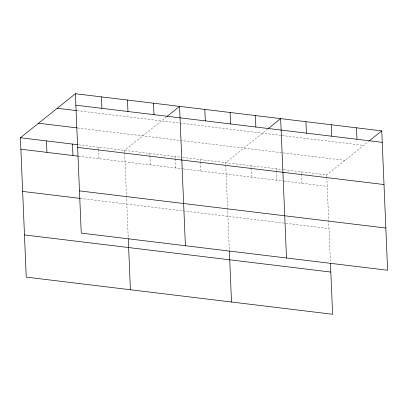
<?xml version="1.0" encoding="UTF-8"?>
<svg xmlns="http://www.w3.org/2000/svg" width="408" height="408" viewBox="0 0 408 408"><rect width="100%" height="100%" fill="white"/><g stroke="black" fill="none" stroke-linecap="round" stroke-linejoin="round"><path stroke-width="0.31" stroke-dasharray="2.04 1.53" d="M166.663 116.683L124.562 150.384L124.639 152.194M267.765 128.938L225.66 162.639L225.736 164.45M283.795 169.687L326.762 174.899L368.863 141.199M77.087 110.66L281.464 135.441M282.096 135.517L363.61 145.401M77.612 127.959L344.908 160.369M78.683 144.82L182.065 157.355M182.697 157.432L283.162 169.611M78.54 156.213L182.544 168.82M183.177 168.897L283.642 181.081M284.274 181.157L327.241 186.364M80.31 198.421L329.011 228.577M326.762 174.899L326.839 176.71M326.864 177.312L330.439 262.609M301.486 171.834L301.563 173.645M301.589 174.247L301.966 183.299M276.211 168.769L276.287 170.58M276.313 171.187L276.69 180.234M250.935 165.704L251.012 167.515M251.037 168.121L251.42 177.174M225.762 165.056L229.337 250.349M200.389 159.579L200.466 161.389M200.486 161.991L200.869 171.044M175.114 156.514L175.19 158.324M175.216 158.926L175.593 167.979M149.838 153.449L149.915 155.259M149.94 155.861L150.317 164.914M124.664 152.796L128.239 238.094M98.522 147.227L98.598 149.037M98.624 149.639L99.001 158.692"/><path stroke-width="0.61" d="M330.465 263.236L332.602 314.272L26.24 277.124L20.4 137.751L75.398 93.728L381.76 130.876L387.6 270.249L81.238 233.101L75.398 93.728M167.142 116.3L179.561 106.361L185.4 245.728M268.24 128.556L280.658 118.616L286.503 257.989M369.342 140.816L381.76 130.876M75.878 105.193L382.24 142.341M57.248 108.258L76.469 110.588M38.551 123.226L76.99 127.888M20.4 137.751L77.444 144.672M77.648 147.405L384.01 184.549M20.879 149.221L77.923 156.136M79.468 190.893L385.83 228.036M22.649 191.429L80.31 198.421M24.47 234.916L330.832 272.065M356.485 127.811L356.964 139.276M331.209 124.746L331.689 136.211M305.934 121.681L306.413 133.146M255.382 115.551L255.867 127.021M230.112 112.486L230.591 123.956M229.362 250.981L231.504 302.012M204.836 109.421L205.316 120.89M153.52 103.198L154 114.668M127.48 100.042L127.959 111.511M128.265 238.721L130.402 289.757M101.439 96.885L101.918 108.355M72.481 144.07L72.961 155.535M46.441 140.913L46.92 152.378"/></g></svg>
